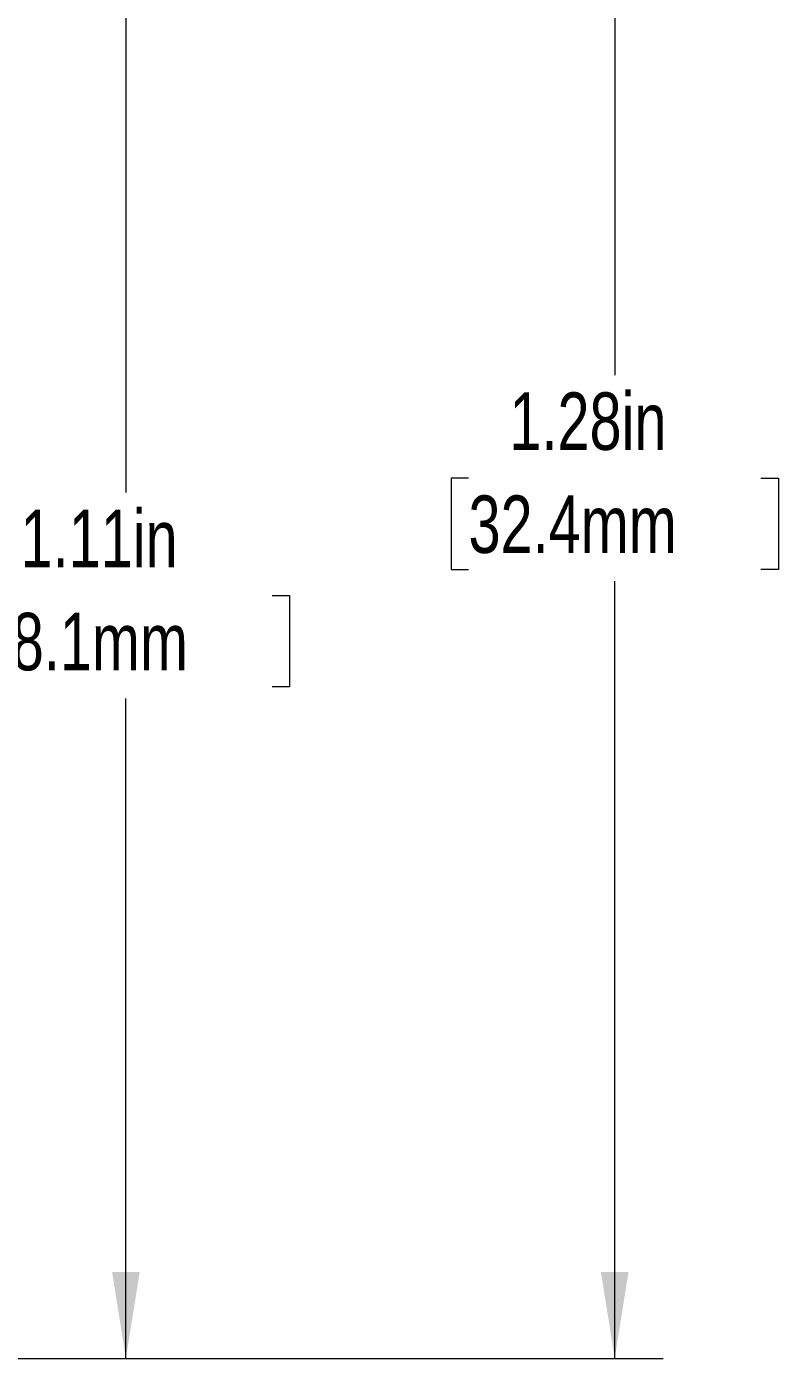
# Model space of a CAD drawing. Header units: inches. Extents: x 0.1 to 10.9, y 0 to 8.5.
# Drawn here: x 7.391 to 8.481, y 4.634 to 6.563 of the extents above; entities that cross this region are included whole.
import ezdxf

# ---------------------------------------------------------------- set-up
doc = ezdxf.new("R2010")
doc.units = ezdxf.units.IN
doc.header["$MEASUREMENT"] = 0
doc.styles.add('SLDTEXTSTYLE0', font='TXT', dxfattribs={"width": 0.75})
doc.dimstyles.new('SLDDIMSTYLE3', dxfattribs={"dimtxt": 0.083333, "dimasz": 0.125, "dimexe": 0, "dimexo": 0.0625, "dimgap": 0.020833, "dimtad": 0, "dimtih": 1, "dimtoh": 1, "dimlfac": 0.5, "dimrnd": 1e-09, "dimzin": 12, "dimdsep": 46, "dimtxsty": 'SLDTEXTSTYLE0', "dimsah": 1, "dimcen": 0.09, "dimadec": 0, "dimazin": 3, "dimtfac": 1, "dimtofl": 0, "dimtmove": 0, "dimatfit": 3, "dimfxl": 1, "dimfrac": 2, "dimtolj": 1, "dimtzin": 12, "dimarcsym": 0})

# ---------------------------------------------------------------- blocks, each defined once
blk = doc.blocks.new('_D_9')
at = {"color": 8, "linetype": 'Continuous', "lineweight": 18}
for p, q in [((7.1652, 7.1838), (8.3133, 7.1838)), ((8.2433, 7.1838), (8.2433, 6.0581)), ((8.0314, 5.9088), (8.0061, 5.9088)), ((8.0061, 5.9088), (8.0061, 5.7764)), ((8.4552, 5.9088), (8.4806, 5.9088)), ((8.4806, 5.9088), (8.4806, 5.7764)), ((8.0061, 5.7764), (8.0314, 5.7764)), ((8.4806, 5.7764), (8.4552, 5.7764)), ((8.2433, 4.6338), (8.2433, 5.7595)), ((7.1652, 4.6338), (8.3133, 4.6338))]:
    blk.add_line(p, q, dxfattribs=at)
for points in [[(8.2433, 7.1838), (8.2233, 7.0588), (8.2633, 7.0588)], [(8.2433, 4.6338), (8.2633, 4.7588), (8.2233, 4.7588)]]:
    blk.add_solid(points, dxfattribs=at)
at = {"color": 8, "linetype": 'Continuous', "lineweight": 18, "char_height": 0.08333, "attachment_point": 1, "style": 'SLDTEXTSTYLE0'}
for s, insert in [('1.28in', (8.0906, 6.0331)), ('32.4mm', (8.0314, 5.8838))]:
    blk.add_mtext(s, dxfattribs=dict(at, insert=insert))
blk = doc.blocks.new('_D_11')
at = {"color": 8, "linetype": 'Continuous', "lineweight": 18}
for p, q in [((6.8652, 6.8438), (7.6047, 6.8438)), ((7.5347, 6.8438), (7.5347, 5.8881)), ((7.3228, 5.7388), (7.2974, 5.7388)), ((7.2974, 5.7388), (7.2974, 5.6064)), ((7.7465, 5.7388), (7.7719, 5.7388)), ((7.7719, 5.7388), (7.7719, 5.6064)), ((7.2974, 5.6064), (7.3228, 5.6064)), ((7.7719, 5.6064), (7.7465, 5.6064)), ((7.5347, 4.6338), (7.5347, 5.5895)), ((7.1652, 4.6338), (7.6047, 4.6338))]:
    blk.add_line(p, q, dxfattribs=at)
for points in [[(7.5347, 6.8438), (7.5147, 6.7188), (7.5547, 6.7188)], [(7.5347, 4.6338), (7.5547, 4.7588), (7.5147, 4.7588)]]:
    blk.add_solid(points, dxfattribs=at)
at = {"color": 8, "linetype": 'Continuous', "lineweight": 18, "char_height": 0.08333, "attachment_point": 1, "style": 'SLDTEXTSTYLE0'}
for s, insert in [('1.11in', (7.382, 5.8631)), ('28.1mm', (7.3228, 5.7138))]:
    blk.add_mtext(s, dxfattribs=dict(at, insert=insert))

msp = doc.modelspace()

# ---------------------------------------------------------------- dimensions: what is measured, and where the dimension line sits
at = {"color": 8, "linetype": 'Continuous', "lineweight": 18}
for base, p1, picture, middle in [((8.2433273679, 4.6337793531), (7.1152382672, 7.1837793531), '_D_9', (8.2433273679, 5.9087793531)), ((7.5346659506, 4.6337793531), (6.8152382672, 6.8437793531), '_D_11', (7.5346659506, 5.7387793531))]:
    dim = msp.add_linear_dim(base=base, p1=p1, p2=(7.1152382672, 4.6337793531), angle=90, dimstyle='SLDDIMSTYLE3', dxfattribs=at)
    dim.commit()
    dim.dimension.update_dxf_attribs({"geometry": picture, "text_midpoint": middle, "dimtype": 160})

doc.saveas('drawing.dxf')
